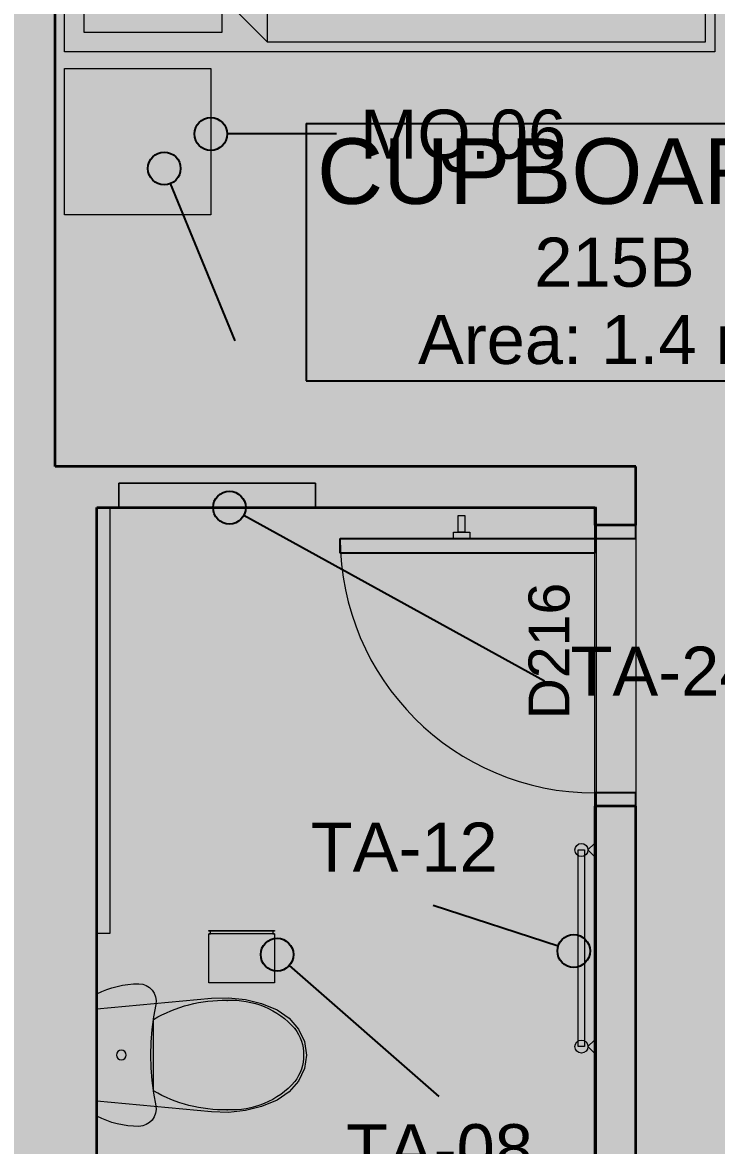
# Model space of a CAD drawing. Header units: millimetres. Extents: x -14278 to 96025, y -22378 to 34603.
# Drawn here: x 84249 to 86368, y 9025 to 12452 of the extents above; entities that cross this region are included whole.
import ezdxf
from ezdxf.enums import TextEntityAlignment as Align

# ---------------------------------------------------------------- set-up
doc = ezdxf.new("R2010")
doc.units = ezdxf.units.MM
doc.header["$MEASUREMENT"] = 0
for name, color, linetype in [('A-Zz_20_10_90-T_TextFFEInternal', 7, 'Continuous'), ('NewA-Ee_25_10-M_WallsInternal', 7, 'Continuous'), ('NewA-Ee_30_40-M_Floors', 7, 'Continuous'), ('NewA-Ee_40_20-M_GeneralFFAndEInternalEquipment', 7, 'Continuous'), ('NewA-Ee_40_20-M_GeneralFFAndEInternalMovable', 7, 'Continuous'), ('NewA-Ee_40_20-M_GeneralFFAndEInternalSanitary', 7, 'Continuous'), ('NewA-SL-M_SpacesInternal', 7, 'Continuous'), ('NewA-Ss_30_25-M_CeilingAndSoffitSystems', 7, 'Continuous'), ('NewA-Zz_20_10_90-T_TextFFEInternal', 7, 'Continuous'), ('NewA-Zz_50_90_00-M_GrossInternal', 7, 'Continuous')]:
    doc.layers.add(name, color=color, linetype=linetype)
doc.styles.add('GENERATED_STYLE_1', font='')
doc.styles.get('GENERATED_STYLE_1').set_extended_font_data('Arial')

# ---------------------------------------------------------------- blocks, each defined once
blk = doc.blocks.new('Slab_29_2', base_point=(88251.7, 6550.5))
at = {"layer": 'NewA-Ee_30_40-M_Floors', "linetype": 'Continuous', "lineweight": 13}
blk.add_hatch(color=254, dxfattribs=at).paths.add_polyline_path([(88251.7, 6550.5), (88251.7, 12847.7), (90701.4, 12847.7), (90701.4, 15099.7), (56152, 15099.7), (56152, 6550.5)])
blk = doc.blocks.new('BEDROOM_215_36_2', base_point=(85873.5, 14565))
at = {"layer": 'NewA-SL-M_SpacesInternal', "color": 253, "linetype": 'Continuous', "lineweight": 13}
for p, q in [((84348.7, 15099.7), (84348.7, 11096.4)), ((84348.7, 11096.4), (86121.3, 11096.4)), ((86121.3, 11096.4), (86121.3, 8145.4))]:
    blk.add_line(p, q, dxfattribs=at)
at = {"layer": 'NewA-SL-M_SpacesInternal', "color": 5, "lineweight": 70, "style": 'GENERATED_STYLE_1'}
for tag, height, p in [('ROOM_NAME', 200, (85873.5, 14872.8)), ('ROOM_NUMBER', 150, (85873.5, 14570)), ('adj_text', 150, (85873.5, 14334.3))]:
    blk.add_attdef(tag, text='', height=height, dxfattribs=at).set_placement(p, align=Align.TOP_CENTER)
blk = doc.blocks.new('BATH_216_47_2', base_point=(85007.2, 7381.5))
at = {"layer": 'NewA-SL-M_SpacesInternal', "color": 253, "linetype": 'Continuous', "lineweight": 13}
for p, q in [((85143.8, 11046.4), (84543.8, 11046.4)), ((84543.8, 11046.4), (84543.8, 10971.4)), ((85143.8, 10971.4), (85143.8, 11046.4)), ((84476.2, 10971.4), (84476.2, 8145.4)), ((84543.8, 10971.4), (84476.2, 10971.4)), ((85996.3, 10971.4), (85143.8, 10971.4)), ((85996.3, 8439.2), (85996.3, 10971.4))]:
    blk.add_line(p, q, dxfattribs=at)
at = {"layer": 'NewA-SL-M_SpacesInternal', "color": 5, "lineweight": 70, "style": 'GENERATED_STYLE_1'}
for tag, height, p in [('ROOM_NAME', 200, (85007.2, 7689.4)), ('ROOM_NUMBER', 150, (85007.2, 7386.5)), ('adj_text', 150, (85007.2, 7150.8))]:
    blk.add_attdef(tag, text='', height=height, dxfattribs=at).set_placement(p, align=Align.TOP_CENTER)
blk = doc.blocks.new('CUPBOARD 1_215B_56_2', base_point=(86056.5, 11790.4))
at = {"layer": 'NewA-SL-M_SpacesInternal', "linetype": 'Continuous'}
for p, q in [((85114.8, 12144), (85114.8, 11829.7)), ((85114.8, 12144), (86998.1, 12144)), ((86998.1, 12144), (86998.1, 11829.7)), ((85114.8, 11829.7), (85114.8, 11594)), ((86998.1, 11829.7), (86998.1, 11594)), ((85114.8, 11594), (85114.8, 11358.3)), ((86998.1, 11594), (86998.1, 11358.3)), ((85114.8, 11358.3), (86998.1, 11358.3))]:
    blk.add_line(p, q, dxfattribs=at)
at = {"layer": 'NewA-SL-M_SpacesInternal', "color": 253, "linetype": 'Continuous', "lineweight": 13}
for p, q in [((87524.3, 10971.4), (87524.3, 9081)), ((88251.7, 10971.4), (87524.3, 10971.4)), ((88251.7, 9081), (88251.7, 10971.4)), ((87524.3, 9081), (88251.7, 9081))]:
    blk.add_line(p, q, dxfattribs=at)
at = {"layer": 'NewA-SL-M_SpacesInternal', "color": 5, "lineweight": 70, "style": 'GENERATED_STYLE_1'}
for tag, height, p in [('ROOM_NAME', 200, (86056.5, 12098.3)), ('ROOM_NUMBER', 150, (86056.5, 11795.4)), ('adj_text', 150, (86056.5, 11559.7))]:
    blk.add_attdef(tag, text='', height=height, dxfattribs=at).set_placement(p, align=Align.TOP_CENTER)
blk = doc.blocks.new('Slab_33_2', base_point=(84476.2, 8145.4))
at = {"layer": 'NewA-Ss_30_25-M_CeilingAndSoffitSystems', "linetype": 'Continuous', "lineweight": 0}
blk.add_hatch(color=255, dxfattribs=at).paths.add_polyline_path([(84476.2, 8145.4), (86001.2, 8145.4), (86001.2, 10971.4), (84476.2, 10971.4)])
at = {"layer": 'NewA-Ss_30_25-M_CeilingAndSoffitSystems', "color": 6, "linetype": 'Continuous', "lineweight": 13, "flags": 128}
blk.add_lwpolyline([(84476.2, 8145.4), (86001.2, 8145.4), (86001.2, 10971.4), (84476.2, 10971.4)], close=True, dxfattribs=at)
blk = doc.blocks.new('Slab_45_2', base_point=(84348.7, 15099.7))
at = {"layer": 'NewA-Ss_30_25-M_CeilingAndSoffitSystems', "linetype": 'Continuous', "lineweight": 0}
blk.add_hatch(color=255, dxfattribs=at).paths.add_polyline_path([(84348.7, 15099.7), (84348.7, 11096.4), (86121.3, 11096.4), (86121.3, 8145.4), (87399.3, 8145.4), (87399.3, 11096.4), (88225.4, 11096.4), (88225.4, 12947.7), (90701.4, 12947.7), (90701.4, 15099.7)])
at = {"layer": 'NewA-Ss_30_25-M_CeilingAndSoffitSystems', "color": 6, "linetype": 'Continuous', "lineweight": 13, "flags": 128}
blk.add_lwpolyline([(84348.7, 15099.7), (84348.7, 11096.4), (86121.3, 11096.4), (86121.3, 8145.4), (87399.3, 8145.4), (87399.3, 11096.4), (88225.4, 11096.4), (88225.4, 12947.7), (90701.4, 12947.7), (90701.4, 15099.7)], close=True, dxfattribs=at)
blk = doc.blocks.new('Wall_79_2', base_point=(84198.7, 15099.7))
at = {"layer": 'NewA-Ee_25_10-M_WallsInternal', "linetype": 'Continuous', "lineweight": 13}
blk.add_hatch(color=6, dxfattribs=at).paths.add_polyline_path([(84198.7, 15099.7), (84198.7, 11096.4), (84348.7, 11096.4), (84348.7, 15099.7)])
at = {"layer": 'NewA-Ee_25_10-M_WallsInternal', "color": 92, "linetype": 'Continuous', "lineweight": 35, "flags": 128}
blk.add_lwpolyline([(84348.7, 11096.4), (84348.7, 15099.7)], dxfattribs=at)
blk = doc.blocks.new('Wall_87_2', base_point=(86121.3, 11096.4))
at = {"layer": 'NewA-Ee_25_10-M_WallsInternal', "linetype": 'Continuous', "lineweight": 13}
blk.add_hatch(color=6, dxfattribs=at).paths.add_polyline_path([(86121.3, 11096.4), (82431.1, 11096.4), (82556.1, 10971.4), (85996.3, 10971.4)])
at = {"layer": 'NewA-Ee_25_10-M_WallsInternal', "color": 92, "linetype": 'Continuous', "lineweight": 35, "flags": 128}
for points in [[(84198.7, 11096.4), (82431.1, 11096.4)], [(86121.3, 11096.4), (84348.7, 11096.4)], [(82556.1, 10971.4), (84076.2, 10971.4)], [(84476.2, 10971.4), (85996.3, 10971.4)]]:
    blk.add_lwpolyline(points, dxfattribs=at)
blk = doc.blocks.new('Door 19_4')
at = {"layer": 'NewA-Ee_25_10-M_WallsInternal', "linetype": 'Continuous', "lineweight": 13}
for points in [[(388.5, 777), (343.5, 777), (343.5, 0), (388.5, 0)], [(-388.5, -125), (-388.5, 0), (-428.5, 0), (-428.5, -125)], [(428.5, -125), (428.5, 0), (388.5, 0), (388.5, -125)]]:
    blk.add_hatch(color=255, dxfattribs=at).paths.add_polyline_path(points)
at = {"layer": 'NewA-Ee_25_10-M_WallsInternal', "linetype": 'Continuous'}
for p, q in [((343.5, 0), (343.5, 777)), ((343.5, 777), (388.5, 777)), ((388.5, 777), (388.5, 0)), ((-388.5, 0), (-428.5, 0)), ((-428.5, 0), (-428.5, -125)), ((-388.5, -125), (-388.5, 0)), ((388.5, 0), (343.5, 0)), ((428.5, 0), (388.5, 0)), ((388.5, 0), (388.5, -125)), ((428.5, -125), (428.5, 0)), ((-428.5, -125), (-388.5, -125)), ((388.5, -125), (428.5, -125))]:
    blk.add_line(p, q, dxfattribs=at)
at = {"layer": 'NewA-Ee_25_10-M_WallsInternal', "color": 92, "linetype": 'Continuous', "lineweight": 35}
for p, q in [((-428.5, -125), (-428.5, 0)), ((428.5, -125), (428.5, 0))]:
    blk.add_line(p, q, dxfattribs=at)
at = {"layer": 'NewA-Ee_25_10-M_WallsInternal', "color": 6, "linetype": 'Continuous', "lineweight": 13}
blk.add_arc((388.5, 0), 777, 90, 180, dxfattribs=at)
blk = doc.blocks.new('D Marker 19')
at = {"layer": 'NewA-Ee_25_10-M_WallsInternal', "style": 'GENERATED_STYLE_1'}
blk.add_attdef('AC_WIDO_ID', text='', height=125, dxfattribs=at).set_placement((-262.1, 94.8), align=Align.BOTTOM_LEFT)
blk = doc.blocks.new('Wall_110_2', base_point=(86121.3, 11096.4))
at = {"layer": 'NewA-Ee_25_10-M_WallsInternal', "linetype": 'Continuous', "lineweight": 13}
for points in [[(85996.3, 10971.4), (85996.3, 10917.6), (86121.3, 10917.6), (86121.3, 11096.4)], [(85996.3, 8145.4), (86121.3, 8145.4), (86121.3, 10060.6), (85996.3, 10060.6)]]:
    blk.add_hatch(color=6, dxfattribs=at).paths.add_polyline_path(points)
at = {"layer": 'NewA-Ee_25_10-M_WallsInternal', "color": 92, "linetype": 'Continuous', "lineweight": 35}
for p, q in [((86121.3, 10917.6), (85996.3, 10917.6)), ((86121.3, 10060.6), (85996.3, 10060.6))]:
    blk.add_line(p, q, dxfattribs=at)
at = {"layer": 'NewA-Ee_25_10-M_WallsInternal', "color": 92, "linetype": 'Continuous', "lineweight": 35, "flags": 128}
for points in [[(86121.3, 10917.6), (86121.3, 11096.4)], [(85996.3, 10971.4), (85996.3, 10917.6)], [(85996.3, 10060.6), (85996.3, 8145.4)], [(86121.3, 8145.4), (86121.3, 10060.6)]]:
    blk.add_lwpolyline(points, dxfattribs=at)
at = {"layer": 'NewA-Ee_25_10-M_WallsInternal', "linetype": 'Continuous', "zscale": 1000, "rotation": 90}
blk.add_blockref('Door 19_4', (85996.3, 10489.1), dxfattribs=at)
at = {"layer": 'NewA-Ee_25_10-M_WallsInternal'}
ref = blk.add_blockref('D Marker 19', (86121.3, 10489.1), dxfattribs=dict(at, rotation=270))
ref.add_attrib('AC_WIDO_ID', 'D216', dxfattribs={"color": 7, "height": 125, "rotation": 90, "style": 'GENERATED_STYLE_1'}).set_placement((85956.4, 10324.9), align=Align.BOTTOM_LEFT)
blk = doc.blocks.new('Wall_124_2', base_point=(84476.2, 11096.4))
at = {"layer": 'NewA-Ee_25_10-M_WallsInternal', "linetype": 'Continuous', "lineweight": 13}
blk.add_hatch(color=6, dxfattribs=at).paths.add_polyline_path([(84076.2, 10971.4), (84076.2, 8145.4), (84476.2, 8145.4), (84476.2, 10971.4)])
at = {"layer": 'NewA-Ee_25_10-M_WallsInternal', "color": 92, "linetype": 'Continuous', "lineweight": 35, "flags": 128}
for points in [[(84076.2, 10971.4), (84076.2, 8145.4)], [(84476.2, 8145.4), (84476.2, 10971.4)]]:
    blk.add_lwpolyline(points, dxfattribs=at)
blk = doc.blocks.new('Bed Double 19')
at = {"layer": 'NewA-Ee_40_20-M_GeneralFFAndEInternalMovable', "color": 1, "linetype": 'Continuous', "lineweight": 18}
for p, q in [((1489.1, 1985.4), (0, 1985.4)), ((0, 1985.4), (0, 0)), ((1489.1, 0), (1489.1, 1985.4)), ((684.5, 1925.4), (60, 1925.4)), ((60, 1925.4), (60, 1505.4)), ((684.5, 1545.4), (684.5, 1925.4)), ((1429.1, 1925.4), (804.5, 1925.4)), ((804.5, 1925.4), (804.5, 1545.4)), ((1429.1, 1505.4), (1429.1, 1925.4)), ((210, 1545.4), (30, 1365.4)), ((170, 1505.4), (210, 1545.4)), ((210, 1545.4), (684.5, 1545.4)), ((744.5, 1545.4), (210, 1545.4)), ((210, 1545.4), (210, 1365.4)), ((1279.1, 1545.4), (744.5, 1545.4)), ((804.5, 1545.4), (1279.1, 1545.4)), ((1279.1, 1545.4), (1319.1, 1505.4)), ((1459.1, 1365.4), (1279.1, 1545.4)), ((1279.1, 1545.4), (1279.1, 1365.4)), ((60, 1505.4), (170, 1505.4)), ((1319.1, 1505.4), (1429.1, 1505.4)), ((30, 1365.4), (30, 30)), ((30, 1365.4), (210, 1365.4)), ((1459.1, 1365.4), (1279.1, 1365.4)), ((1459.1, 30), (1459.1, 1365.4)), ((0, 0), (1489.1, 0)), ((30, 30), (744.5, 30)), ((744.5, 30), (1459.1, 30))]:
    blk.add_line(p, q, dxfattribs=at)
blk = doc.blocks.new('Rectangular Table 01 19_3')
at = {"layer": 'NewA-Ee_40_20-M_GeneralFFAndEInternalMovable', "color": 1, "linetype": 'Continuous', "lineweight": 18}
for p, q in [((446.6, 446.6), (0, 446.6)), ((0, 446.6), (0, 0)), ((446.6, 0), (446.6, 446.6)), ((0, 0), (446.6, 0))]:
    blk.add_line(p, q, dxfattribs=at)
blk = doc.blocks.new('Wall Hanging Rack 19')
at = {"layer": 'NewA-Ee_40_20-M_GeneralFFAndEInternalEquipment', "color": 1, "linetype": 'Continuous', "lineweight": 18}
for p, q in [((25, 0), (-25, 0)), ((-25, 0), (-25, -20)), ((25, -20), (25, 0)), ((-25, -20), (25, -20)), ((10, -20), (-10, -20)), ((-10, -20), (-10, -70)), ((10, -70), (10, -20)), ((-10, -70), (10, -70))]:
    blk.add_line(p, q, dxfattribs=at)
blk = doc.blocks.new('Towel Rack 19')
at = {"layer": 'NewA-Ee_40_20-M_GeneralFFAndEInternalEquipment', "color": 1, "linetype": 'Continuous', "lineweight": 18}
for p, q in [((-280, 0), (-320, 0)), ((-320, 0), (-300, -20)), ((-300, -20), (-280, 0)), ((320, 0), (280, 0)), ((280, 0), (300, -20)), ((300, -20), (320, 0)), ((300, -30), (-300, -30)), ((-300, -30), (-300, -50)), ((300, -50), (300, -30)), ((-300, -50), (300, -50))]:
    blk.add_line(p, q, dxfattribs=at)
for centre, start, end in [((-300, -40), 0, 180), ((300, -40), 0, 180), ((-300, -40), 180, 0), ((300, -40), 180, 0)]:
    blk.add_arc(centre, 20, start, end, dxfattribs=at)
blk = doc.blocks.new('Toilet Paper Dispenser 19')
at = {"layer": 'NewA-Ee_40_20-M_GeneralFFAndEInternalEquipment', "color": 1, "linetype": 'Continuous', "lineweight": 18}
for p, q in [((200, 0), (0, 0)), ((0, 0), (0, -2)), ((200, -2), (200, 0)), ((0, -2), (5, -2)), ((0, -2), (200, -2)), ((5, -10), (0, -10)), ((0, -10), (0, -160)), ((0, -10), (200, -10)), ((5, -2), (5, -10)), ((195, -10), (195, -2)), ((195, -2), (200, -2)), ((200, -10), (195, -10)), ((200, -160), (200, -10)), ((0, -160), (200, -160))]:
    blk.add_line(p, q, dxfattribs=at)
blk = doc.blocks.new('Cabinet Wall Single Door 19')
at = {"layer": 'NewA-Ee_40_20-M_GeneralFFAndEInternalEquipment', "color": 1, "linetype": 'Continuous', "lineweight": 18}
for p, q in [((600, 75), (0, 75)), ((0, 75), (0, 0)), ((600, 0), (600, 75)), ((0, 0), (600, 0))]:
    blk.add_line(p, q, dxfattribs=at)
blk = doc.blocks.new('WC 19')
at = {"layer": 'NewA-Ee_40_20-M_GeneralFFAndEInternalSanitary', "color": 1, "linetype": 'Continuous', "lineweight": 18}
for p, q in [((-186.8, -25), (-193.9, -40.1)), ((186.8, -25), (-186.8, -25)), ((-141, -25), (-173.3, -375.4)), ((141, -25), (-141, -25)), ((173.3, -375.4), (141, -25)), ((193.9, -40.1), (186.8, -25)), ((-200.1, -55.5), (-205.4, -71.3)), ((-193.9, -40.1), (-200.1, -55.5)), ((200.1, -55.5), (193.9, -40.1)), ((205.4, -71.3), (200.1, -55.5)), ((-209.7, -87.4), (-213.1, -103.7)), ((-205.4, -71.3), (-209.7, -87.4)), ((209.7, -87.4), (205.4, -71.3)), ((213.1, -103.7), (209.7, -87.4)), ((-217, -136.8), (-217.5, -153.5)), ((-215.5, -120.2), (-217, -136.8)), ((-213.1, -103.7), (-215.5, -120.2)), ((215.5, -120.2), (213.1, -103.7)), ((217, -136.8), (215.5, -120.2)), ((217.5, -153.5), (217, -136.8)), ((-217.5, -153.5), (-216.2, -165)), ((-216.2, -165), (-212.4, -176)), ((212.4, -176), (216.2, -165)), ((216.2, -165), (217.5, -153.5)), ((-212.4, -176), (-206.3, -185.9)), ((-206.3, -185.9), (-198.2, -194.1)), ((-198.2, -194.1), (-188.5, -200.5)), ((-188.5, -200.5), (-177.6, -204.5)), ((-177.6, -204.5), (-166.1, -206)), ((-166.1, -206), (-154.5, -205)), ((-154.5, -205), (-116.2, -198.2)), ((-116.2, -198.2), (-77.6, -193.3)), ((0, -198), (-108.9, -198)), ((-77.6, -193.3), (-38.9, -190.4)), ((-38.9, -190.4), (0, -189.4)), ((0, -189.4), (38.9, -190.4)), ((108.9, -198), (0, -198)), ((38.9, -190.4), (77.6, -193.3)), ((77.6, -193.3), (116.2, -198.2)), ((116.2, -198.2), (154.5, -205)), ((154.5, -205), (166.1, -206)), ((166.1, -206), (177.6, -204.5)), ((177.6, -204.5), (188.5, -200.5)), ((188.5, -200.5), (198.2, -194.1)), ((198.2, -194.1), (206.3, -185.9)), ((206.3, -185.9), (212.4, -176)), ((-173.3, -375.4), (-174.9, -427.1)), ((174.9, -427.1), (173.3, -375.4)), ((-174.9, -427.1), (-169.4, -478.4)), ((169.4, -478.4), (174.9, -427.1)), ((-169.4, -478.4), (-157, -528.2)), ((157, -528.2), (169.4, -478.4)), ((-157, -528.2), (-138, -575.1)), ((138, -575.1), (157, -528.2)), ((-138, -575.1), (-112.4, -612.3)), ((112.4, -612.3), (138, -575.1)), ((-112.4, -612.3), (-79.4, -640.8)), ((79.4, -640.8), (112.4, -612.3)), ((-79.4, -640.8), (-41, -658.8)), ((41, -658.8), (79.4, -640.8)), ((81.1, -629.6), (81.1, -629.6)), ((-41, -658.8), (0, -665)), ((0, -656.4), (0, -656.4)), ((0, -665), (41, -658.8))]:
    blk.add_line(p, q, dxfattribs=at)
blk.add_circle((0, -100), 15, dxfattribs=at)
for centre, radius, start, end in [((258.1, -412.9), 425.4, 149.6518, 181.3539), ((-258.1, -412.9), 425.4, 358.6461, 30.3482), ((89.5, -437.3), 257, 176.8048, 228.4245), ((-89.5, -437.3), 257, 311.5755, 3.1952), ((0.8, -517.8), 138.6, 233.7772, 269.6644), ((-0.8, -517.8), 138.6, 270.3356, 306.2228)]:
    blk.add_arc(centre, radius, start, end, dxfattribs=at)
for p in [(108.9, -198), (-167, -423), (167, -423), (-81.1, -629.6)]:
    blk.add_point(p, dxfattribs=at)
blk = doc.blocks.new('Mirror 19_5')
at = {"layer": 'NewA-Ee_40_20-M_GeneralFFAndEInternalEquipment', "color": 1, "linetype": 'Continuous', "lineweight": 18}
for p, q in [((1300, 40), (0, 40)), ((0, 40), (0, 0)), ((1300, 40), (0, 40)), ((0, 40), (0, 0)), ((1300, 0), (1300, 40)), ((1300, 0), (1300, 40)), ((0, 0), (1300, 0)), ((0, 0), (1300, 0))]:
    blk.add_line(p, q, dxfattribs=at)
blk = doc.blocks.new('Line_97_2', base_point=(85208.3, 12111.6))
at = {"layer": 'NewA-Zz_20_10_90-T_TextFFEInternal', "linetype": 'Continuous'}
blk.add_hatch(color=256, dxfattribs=at).paths.add_polyline_path([(84874.2, 12111.6), (84870.3, 12130.7), (84859.5, 12146.9), (84843.3, 12157.8), (84824.2, 12161.6), (84805, 12157.8), (84788.8, 12146.9), (84778, 12130.7), (84774.2, 12111.6), (84778, 12092.5), (84788.8, 12076.2), (84805, 12065.4), (84824.2, 12061.6), (84843.3, 12065.4), (84859.5, 12076.2), (84870.3, 12092.5)])
blk.add_line((85208.3, 12111.6), (84874.2, 12111.6), dxfattribs=at)
blk.add_circle((84824.2, 12111.6), 50, dxfattribs=at)
blk = doc.blocks.new('Line_98_2', base_point=(84898.8, 11480.1))
at = {"layer": 'NewA-Zz_20_10_90-T_TextFFEInternal', "linetype": 'Continuous'}
blk.add_hatch(color=256, dxfattribs=at).paths.add_polyline_path([(84732.1, 12006.3), (84728.3, 12025.5), (84717.5, 12041.7), (84701.2, 12052.5), (84682.1, 12056.3), (84663, 12052.5), (84646.8, 12041.7), (84635.9, 12025.5), (84632.1, 12006.3), (84635.9, 11987.2), (84646.8, 11971), (84663, 11960.2), (84682.1, 11956.3), (84701.2, 11960.2), (84717.5, 11971), (84728.3, 11987.2)])
blk.add_line((84898.8, 11480.1), (84701.1, 11960.1), dxfattribs=at)
blk.add_circle((84682.1, 12006.3), 50, dxfattribs=at)
blk = doc.blocks.new('Line_141_2', base_point=(85521.3, 9174.2))
at = {"layer": 'NewA-Zz_20_10_90-T_TextFFEInternal', "linetype": 'Continuous'}
blk.add_hatch(color=256, dxfattribs=at).paths.add_polyline_path([(85076.4, 9607.3), (85072.6, 9626.5), (85061.8, 9642.7), (85045.6, 9653.5), (85026.4, 9657.3), (85007.3, 9653.5), (84991.1, 9642.7), (84980.2, 9626.5), (84976.4, 9607.3), (84980.2, 9588.2), (84991.1, 9572), (85007.3, 9561.2), (85026.4, 9557.3), (85045.6, 9561.2), (85061.8, 9572), (85072.6, 9588.2)])
blk.add_line((85521.3, 9174.2), (85064.1, 9574.4), dxfattribs=at)
blk.add_circle((85026.4, 9607.3), 50, dxfattribs=at)
blk = doc.blocks.new('Line_159_2', base_point=(85842.9, 10441.7))
at = {"layer": 'NewA-Zz_20_10_90-T_TextFFEInternal', "linetype": 'Continuous'}
blk.add_hatch(color=256, dxfattribs=at).paths.add_polyline_path([(84930.9, 10971.4), (84927.1, 10990.5), (84916.2, 11006.7), (84900, 11017.6), (84880.9, 11021.4), (84861.8, 11017.6), (84845.5, 11006.7), (84834.7, 10990.5), (84830.9, 10971.4), (84834.7, 10952.2), (84845.5, 10936), (84861.8, 10925.2), (84880.9, 10921.4), (84900, 10925.2), (84916.2, 10936), (84927.1, 10952.2)])
blk.add_line((85842.9, 10441.7), (84924.7, 10947.3), dxfattribs=at)
blk.add_circle((84880.9, 10971.4), 50, dxfattribs=at)
blk = doc.blocks.new('Line_161_2', base_point=(85502.5, 9758.7))
at = {"layer": 'NewA-Zz_20_10_90-T_TextFFEInternal', "linetype": 'Continuous'}
blk.add_hatch(color=256, dxfattribs=at).paths.add_polyline_path([(85982, 9618.4), (85978.2, 9637.5), (85967.3, 9653.7), (85951.1, 9664.6), (85932, 9668.4), (85912.8, 9664.6), (85896.6, 9653.7), (85885.8, 9637.5), (85882, 9618.4), (85885.8, 9599.2), (85896.6, 9583), (85912.8, 9572.2), (85932, 9568.4), (85951.1, 9572.2), (85967.3, 9583), (85978.2, 9599.2)])
blk.add_line((85502.5, 9758.7), (85884.4, 9633.9), dxfattribs=at)
blk.add_circle((85932, 9618.4), 50, dxfattribs=at)
blk = doc.blocks.new('Label_197_2', base_point=(85169.4, 12270.4))
at = {"layer": 'A-Zz_20_10_90-T_TextFFEInternal', "insert": (85594.4, 12186.1), "char_height": 150, "attachment_point": 2, "style": 'GENERATED_STYLE_1'}
blk.add_mtext('\\fArial|b0|i0|c0|p34;MQ.06\\fArial|b0|i0|c0|p34;\\fArial|b0|i0|c0|p34;\\fArial|b0|i0|c0|p34;\\fArial|b0|i0|c0|p34;\\fArial|b0|i0|c0|p34;\\fArial|b0|i0|c0|p34;\\fArial|b0|i0|c0|p34;\\fArial|b0|i0|c0|p34;\\fArial|b0|i0|c0|p34;\\fArial|b0|i0|c0|p34;\\fArial|b0|i0|c0|p34;\\fArial|b0|i0|c0|p34;\\fArial|b0|i0|c0|p34;\\fArial|b0|i0|c0|p34;\\fArial|b0|i0|c0|p34;\\fArial|b0|i0|c0|p34;\\fArial|b0|i0|c0|p34;\\fArial|b0|i0|c0|p34;\\fArial|b0|i0|c0|p34;\\fArial|b0|i0|c0|p34;\\fArial|b0|i0|c0|p34;\\fArial|b0|i0|c0|p34;\\fArial|b0|i0|c0|p34;\\fArial|b0|i0|c0|p34;\\fArial|b0|i0|c0|p34;\\fArial|b0|i0|c0|p34;\\fArial|b0|i0|c0|p34;\\fArial|b0|i0|c0|p34;\\fArial|b0|i0|c0|p34;}', dxfattribs=at)
blk = doc.blocks.new('Label_244_2', base_point=(85097.2, 9174.2))
at = {"layer": 'A-Zz_20_10_90-T_TextFFEInternal', "insert": (85522.2, 9089.9), "char_height": 150, "attachment_point": 2, "style": 'GENERATED_STYLE_1'}
blk.add_mtext('\\fArial|b0|i0|c0|p34;TA-08\\fArial|b0|i0|c0|p34;\\fArial|b0|i0|c0|p34;\\fArial|b0|i0|c0|p34;\\fArial|b0|i0|c0|p34;\\fArial|b0|i0|c0|p34;\\fArial|b0|i0|c0|p34;\\fArial|b0|i0|c0|p34;\\fArial|b0|i0|c0|p34;\\fArial|b0|i0|c0|p34;\\fArial|b0|i0|c0|p34;\\fArial|b0|i0|c0|p34;\\fArial|b0|i0|c0|p34;\\fArial|b0|i0|c0|p34;\\fArial|b0|i0|c0|p34;\\fArial|b0|i0|c0|p34;\\fArial|b0|i0|c0|p34;\\fArial|b0|i0|c0|p34;\\fArial|b0|i0|c0|p34;\\fArial|b0|i0|c0|p34;\\fArial|b0|i0|c0|p34;\\fArial|b0|i0|c0|p34;\\fArial|b0|i0|c0|p34;\\fArial|b0|i0|c0|p34;\\fArial|b0|i0|c0|p34;\\fArial|b0|i0|c0|p34;\\fArial|b0|i0|c0|p34;\\fArial|b0|i0|c0|p34;\\fArial|b0|i0|c0|p34;\\fArial|b0|i0|c0|p34;}', dxfattribs=at)
blk = doc.blocks.new('Label_245_2', base_point=(85782.5, 10631.6))
at = {"layer": 'A-Zz_20_10_90-T_TextFFEInternal', "insert": (86207.5, 10547.3), "char_height": 150, "attachment_point": 2, "style": 'GENERATED_STYLE_1'}
blk.add_mtext('\\fArial|b0|i0|c0|p34;TA-24\\fArial|b0|i0|c0|p34;\\fArial|b0|i0|c0|p34;\\fArial|b0|i0|c0|p34;\\fArial|b0|i0|c0|p34;\\fArial|b0|i0|c0|p34;\\fArial|b0|i0|c0|p34;\\fArial|b0|i0|c0|p34;\\fArial|b0|i0|c0|p34;\\fArial|b0|i0|c0|p34;\\fArial|b0|i0|c0|p34;\\fArial|b0|i0|c0|p34;\\fArial|b0|i0|c0|p34;\\fArial|b0|i0|c0|p34;\\fArial|b0|i0|c0|p34;\\fArial|b0|i0|c0|p34;\\fArial|b0|i0|c0|p34;\\fArial|b0|i0|c0|p34;\\fArial|b0|i0|c0|p34;\\fArial|b0|i0|c0|p34;\\fArial|b0|i0|c0|p34;\\fArial|b0|i0|c0|p34;\\fArial|b0|i0|c0|p34;\\fArial|b0|i0|c0|p34;\\fArial|b0|i0|c0|p34;\\fArial|b0|i0|c0|p34;\\fArial|b0|i0|c0|p34;\\fArial|b0|i0|c0|p34;\\fArial|b0|i0|c0|p34;\\fArial|b0|i0|c0|p34;}', dxfattribs=at)
blk = doc.blocks.new('Label_247_2', base_point=(84989.5, 10094.4))
at = {"layer": 'A-Zz_20_10_90-T_TextFFEInternal', "insert": (85414.5, 10010.2), "char_height": 150, "attachment_point": 2, "style": 'GENERATED_STYLE_1'}
blk.add_mtext('\\fArial|b0|i0|c0|p34;TA-12\\fArial|b0|i0|c0|p34;\\fArial|b0|i0|c0|p34;\\fArial|b0|i0|c0|p34;\\fArial|b0|i0|c0|p34;\\fArial|b0|i0|c0|p34;\\fArial|b0|i0|c0|p34;\\fArial|b0|i0|c0|p34;\\fArial|b0|i0|c0|p34;\\fArial|b0|i0|c0|p34;\\fArial|b0|i0|c0|p34;\\fArial|b0|i0|c0|p34;\\fArial|b0|i0|c0|p34;\\fArial|b0|i0|c0|p34;\\fArial|b0|i0|c0|p34;\\fArial|b0|i0|c0|p34;\\fArial|b0|i0|c0|p34;\\fArial|b0|i0|c0|p34;\\fArial|b0|i0|c0|p34;\\fArial|b0|i0|c0|p34;\\fArial|b0|i0|c0|p34;\\fArial|b0|i0|c0|p34;\\fArial|b0|i0|c0|p34;\\fArial|b0|i0|c0|p34;\\fArial|b0|i0|c0|p34;\\fArial|b0|i0|c0|p34;\\fArial|b0|i0|c0|p34;\\fArial|b0|i0|c0|p34;\\fArial|b0|i0|c0|p34;\\fArial|b0|i0|c0|p34;}', dxfattribs=at)

msp = doc.modelspace()

# ---------------------------------------------------------------- hatches: boundary and pattern name
at = {"layer": 'NewA-Zz_50_90_00-M_GrossInternal', "linetype": 'Continuous', "lineweight": 140}
msp.add_hatch(color=1, dxfattribs=at).paths.add_polyline_path([(56152, 15099.7), (90701.4, 15099.7), (90701.4, 6700.3), (61501.4, 6700.3), (61501.4, 2150.3), (58052, 2150.3), (58052, 6700.3), (56152, 6700.3)])

# ---------------------------------------------------------------- block references
at = {"layer": 'A-Zz_20_10_90-T_TextFFEInternal', "color": 6, "linetype": 'Continuous', "lineweight": 13}
for name, p in [('Label_197_2', (85169.4, 12270.4)), ('Label_245_2', (85782.5, 10631.6)), ('Label_247_2', (84989.5, 10094.4)), ('Label_244_2', (85097.2, 9174.2))]:
    msp.add_blockref(name, p, dxfattribs=at)
at = {"layer": 'NewA-Ee_25_10-M_WallsInternal', "color": 92, "lineweight": 35}
for name, p in [('Wall_79_2', (84198.7, 15099.7)), ('Wall_87_2', (86121.3, 11096.4)), ('Wall_110_2', (86121.3, 11096.4)), ('Wall_124_2', (84476.2, 11096.4))]:
    msp.add_blockref(name, p, dxfattribs=at)
at = {"layer": 'NewA-Ee_30_40-M_Floors', "color": 6, "linetype": 'Continuous', "lineweight": 13}
msp.add_blockref('Slab_29_2', (88251.7, 6550.5), dxfattribs=at)
at = {"layer": 'NewA-Ee_40_20-M_GeneralFFAndEInternalEquipment', "color": 6, "linetype": 'Continuous', "lineweight": 13, "xscale": -1, "zscale": 1000}
for name, p in [('Cabinet Wall Single Door 19', (85143.8, 10971.4)), ('Toilet Paper Dispenser 19', (85018.3, 9681))]:
    msp.add_blockref(name, p, dxfattribs=at)
for name, p, rotation in [('Mirror 19_5', (84516.2, 10971.4), 90), ('Wall Hanging Rack 19', (85589.6, 10877), 180), ('Towel Rack 19', (85995.3, 9626.6), 270)]:
    msp.add_blockref(name, p, dxfattribs=dict(at, rotation=rotation))
at = {"layer": 'NewA-Ee_40_20-M_GeneralFFAndEInternalMovable', "color": 6, "linetype": 'Continuous', "lineweight": 13, "xscale": -1, "zscale": 1000, "rotation": 90}
msp.add_blockref('Bed Double 19', (86363, 13850.9), dxfattribs=at)
at = {"layer": 'NewA-Ee_40_20-M_GeneralFFAndEInternalMovable', "color": 6, "linetype": 'Continuous', "lineweight": 13, "xscale": -1, "zscale": 1000}
msp.add_blockref('Rectangular Table 01 19_3', (84824.2, 11864.4), dxfattribs=at)
at = {"layer": 'NewA-Ee_40_20-M_GeneralFFAndEInternalSanitary', "color": 6, "linetype": 'Continuous', "lineweight": 13, "xscale": -1, "zscale": 1000, "rotation": 90}
msp.add_blockref('WC 19', (84451.2, 9300.8), dxfattribs=at)
at = {"layer": 'NewA-SL-M_SpacesInternal', "linetype": 'Continuous'}
for name, p in [('BEDROOM_215_36_2', (85873.5, 14565)), ('BATH_216_47_2', (85007.2, 7381.5))]:
    msp.add_blockref(name, p, dxfattribs=at)
msp.add_blockref('CUPBOARD 1_215B_56_2', (86056.5, 11790.4), dxfattribs=at).add_auto_attribs({'ROOM_NAME': 'CUPBOARD 1', 'ROOM_NUMBER': '215B', 'adj_text': 'Area: 1.4 m2'})
at = {"layer": 'NewA-Ss_30_25-M_CeilingAndSoffitSystems', "color": 6, "linetype": 'Continuous', "lineweight": 13}
for name, p in [('Slab_45_2', (84348.7, 15099.7)), ('Slab_33_2', (84476.2, 8145.4))]:
    msp.add_blockref(name, p, dxfattribs=at)
at = {"layer": 'NewA-Zz_20_10_90-T_TextFFEInternal', "linetype": 'Continuous'}
for name, p in [('Line_97_2', (85208.3, 12111.6)), ('Line_98_2', (84898.8, 11480.1)), ('Line_159_2', (85842.9, 10441.7)), ('Line_161_2', (85502.5, 9758.7)), ('Line_141_2', (85521.3, 9174.2))]:
    msp.add_blockref(name, p, dxfattribs=at)

doc.saveas('drawing.dxf')
